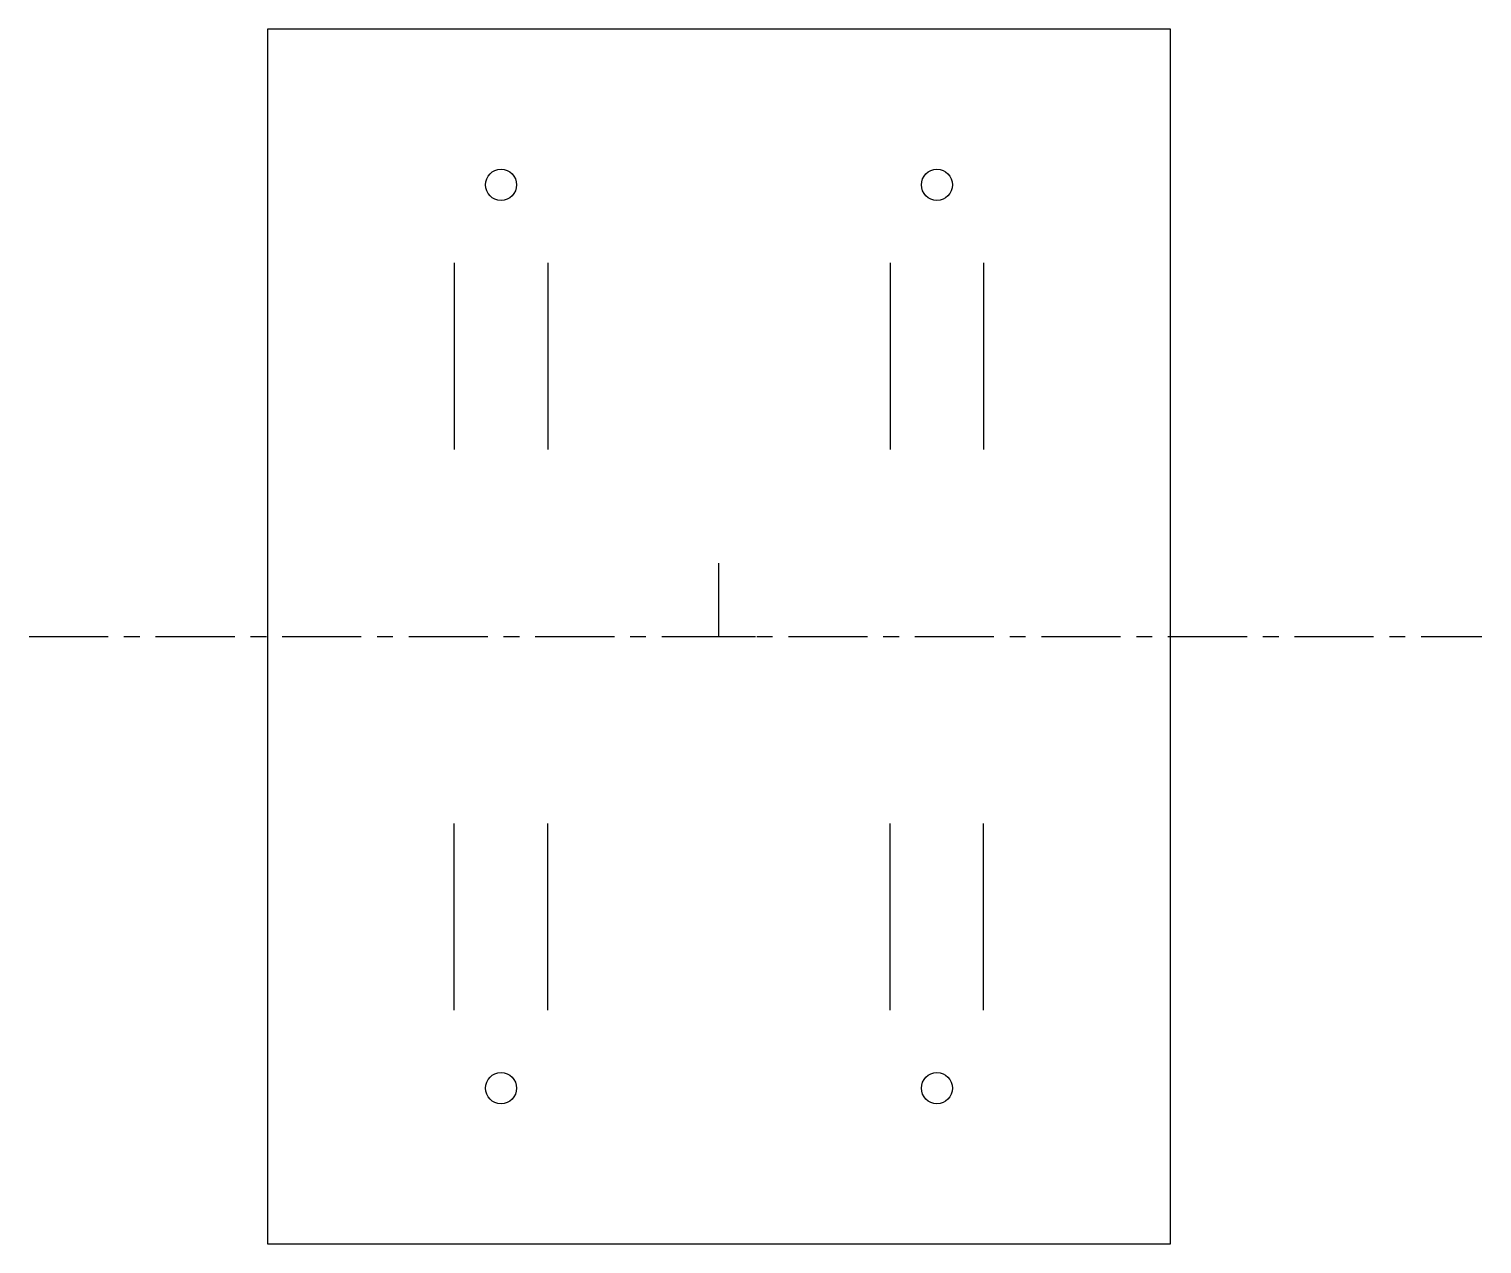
# Model space of a CAD drawing. Header units: millimetres. Extents: x -111 to 123, y -98 to 98.
import ezdxf

# ---------------------------------------------------------------- set-up
doc = ezdxf.new("R2010")
doc.units = ezdxf.units.MM
doc.header["$PDSIZE"] = -1
doc.linetypes.add('CENTERX2', pattern=[20.32, 12.7, -2.54, 2.54, -2.54])

msp = doc.modelspace()

# ---------------------------------------------------------------- linework, layer by layer
at = {"color": 7, "linetype": 'Continuous', "lineweight": 25}
for p, q in [((72.5, 97.5), (-72.5, 97.5)), ((-72.5, 97.5), (-72.5, -97.5)), ((72.5, -97.5), (72.5, 97.5)), ((-72.5, -97.5), (72.5, -97.5))]:
    msp.add_line(p, q, dxfattribs=at)
at = {"color": 7, "linetype": 'Continuous'}
for p, q in [((-42.5, 60), (-42.5, 30)), ((-27.5, 60), (-27.5, 30)), ((27.5, 60), (27.5, 30)), ((42.5, 60), (42.5, 30)), ((0, 0), (0, 11.76)), ((0, 0), (5.88, 0)), ((-42.5, -60), (-42.5, -30)), ((-27.5, -60), (-27.5, -30)), ((27.5, -60), (27.5, -30)), ((42.5, -60), (42.5, -30))]:
    msp.add_line(p, q, dxfattribs=at)
at = {"color": 7, "linetype": 'CENTERX2'}
msp.add_line((-110.78, 0), (122.51, 0), dxfattribs=at)
at = {"color": 7, "linetype": 'Continuous', "lineweight": 25}
for centre in [(-35, 72.5), (35, 72.5), (-35, -72.5), (35, -72.5)]:
    msp.add_circle(centre, 2.5, dxfattribs=at)
at = {"color": 7, "linetype": 'Continuous'}
msp.add_point((0, 0), dxfattribs=at)

doc.saveas('drawing.dxf')
